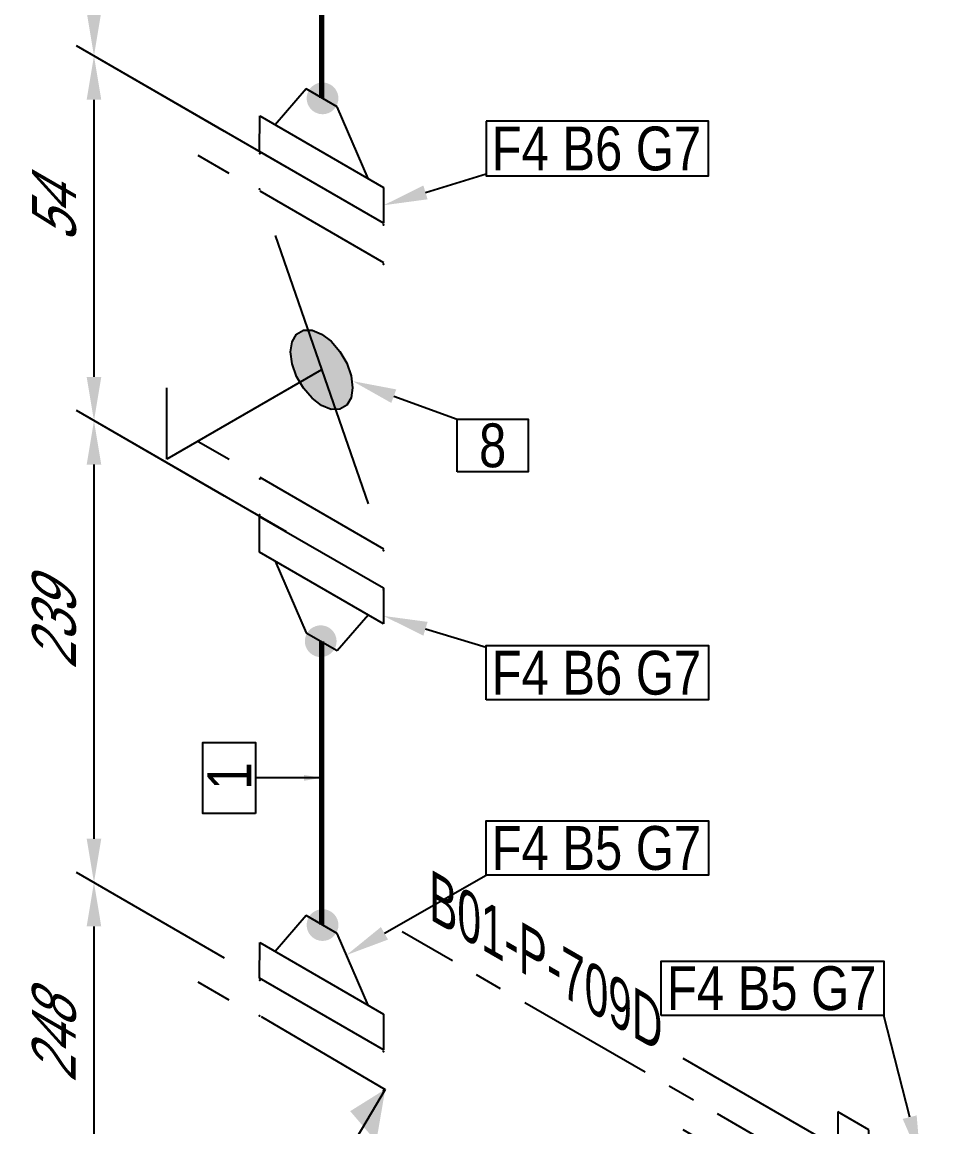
# Model space of a CAD drawing. Header units: millimetres. Extents: x 0 to 594, y 0 to 420.
# Drawn here: x 174.2 to 226, y 157.1 to 220.1 of the extents above; entities that cross this region are included whole.
import ezdxf
from ezdxf import colors
from ezdxf.entities.mleader import LeaderData, LeaderLine
from ezdxf.enums import TextEntityAlignment as Align
from ezdxf.math import Vec2, Vec3

# ---------------------------------------------------------------- set-up
doc = ezdxf.new("R2010")
doc.units = ezdxf.units.MM
doc.header["$LTSCALE"] = 0.25
doc.linetypes.add('CENTER', pattern=[50.8, 31.75, -6.35, 6.35, -6.35])
doc.linetypes.add('DASHED2', pattern=[9.525, 6.35, -3.175])
for name, color, linetype in [('기기', 6, 'Continuous'), ('밸브', 4, 'Continuous'), ('연속', 7, 'DASHED2'), ('열 추적 선', 7, 'CENTER'), ('용접', 1, 'Continuous'), ('주석', 7, 'Continuous'), ('치수', 1, 'Continuous')]:
    doc.layers.add(name, color=color, linetype=linetype)
doc.layers.add('파이프', color=3, linetype='Continuous', lineweight=70)
doc.styles.add('AdskIsoAnnotation', font='arial.ttf', dxfattribs={"width": 0.8, "height": 1})
doc.styles.add('AdskIsoMetric', font='arial.ttf', dxfattribs={"width": 0.8, "height": 2.5})
doc.styles.add('AdskIsoMetric-30', font='arial.ttf', dxfattribs={"width": 0.8, "height": 2.5})
doc.styles.add('AdskIsoMetric30', font='arial.ttf', dxfattribs={"width": 0.8, "oblique": 30, "height": 2.5})
doc.styles.get("Standard").update_dxf_attribs({"font": 'arial.ttf'})
doc.dimstyles.new('AdskIsoMetric', dxfattribs={"dimtxt": 2.5, "dimasz": 2.5, "dimexe": 1, "dimexo": 2, "dimgap": 0.8, "dimtad": 1, "dimdec": 0, "dimrnd": 1, "dimzin": 0, "dimdsep": 46, "dimtxsty": 'AdskIsoMetric', "dimcen": 0, "dimclrt": 7, "dimadec": 0, "dimazin": 0, "dimtfac": 1, "dimtdec": 0, "dimtmove": 1, "dimatfit": 3, "dimfxl": 0, "dimfrac": 2, "dimtolj": 1, "dimtzin": 0, "dimarcsym": 0})

# ---------------------------------------------------------------- blocks, each defined once
blk = doc.blocks.new('플랜지WN-2-IsoLeft')
at = {"color": 0, "linetype": 'ByBlock', "lineweight": -2, "extrusion": (0, -0.816497, -0.57735)}
for p, q in [((-0.1547, -0.1148), (0.1989, 0.0893)), ((-0.0663, 0.0893), (-0.1547, 0.0383)), ((0.1547, 0.0638), (-0.0663, 0.0893)), ((0.1989, 0.0893), (0.2873, 0.0383)), ((-0.1547, 0.0383), (-0.1105, -0.0893)), ((0.2873, 0.0383), (-0.0663, -0.1659)), ((-0.0663, -0.1659), (-0.1547, -0.1148))]:
    blk.add_line(p, q, dxfattribs=at)
blk = doc.blocks.new('화살표된 체크 밸브-2-Iso2DSkew180')
h = blk.add_hatch(color=256)
h.paths.add_polyline_path([(2.374, 4), (3.117, 3.133), (3.632, 6.12)], flags=0)
h.paths.add_polyline_path([(1.631, 4.867), (2.374, 4), (3.632, 6.12)], flags=0)
at = {"color": 0, "extrusion": (0.707107, 0.408248, -0.57735)}
for p, q in [((-3.444, 10.262), (3.627, 6.112)), ((3.627, 6.112), (-3.561, -6)), ((-3.561, -6), (3.51, -10.15))]:
    blk.add_line(p, q, dxfattribs=at)
blk = doc.blocks.new('개스킷-2-IsoLeft')
at = {"color": 0, "linetype": 'ByBlock', "lineweight": -2, "extrusion": (0, 0, -1)}
for p in [(0.1326, 0.1276), (0.221, 0.0765), (-0.2297, -0.0715), (-0.1326, -0.1276)]:
    blk.add_point(p, dxfattribs=at)
blk = doc.blocks.new('버터플라이 밸브-2-IsoLeft')
blk.add_hatch(color=256).paths.add_polyline_path([(-0.0884, 0.051), (-0.0877, 0.0513), (-0.0871, 0.0516), (-0.0865, 0.0518), (-0.0858, 0.0521), (-0.0852, 0.0524), (-0.0845, 0.0527), (-0.0839, 0.0529), (-0.0832, 0.0532), (-0.0826, 0.0535), (-0.0819, 0.0537), (-0.0813, 0.054), (-0.0806, 0.0543), (-0.08, 0.0546), (-0.0793, 0.0548), (-0.0787, 0.0551), (-0.0781, 0.0554), (-0.0774, 0.0556), (-0.0768, 0.0559), (-0.0761, 0.0562), (-0.0755, 0.0564), (-0.0748, 0.0567), (-0.0742, 0.057), (-0.0735, 0.0573), (-0.0729, 0.0575), (-0.0722, 0.0578), (-0.0716, 0.0581), (-0.071, 0.0583), (-0.0703, 0.0586), (-0.0697, 0.0589), (-0.069, 0.0592), (-0.0684, 0.0594), (-0.0677, 0.0597), (-0.0671, 0.06), (-0.0664, 0.0602), (-0.0658, 0.0605), (-0.0651, 0.0608), (-0.0645, 0.0611), (-0.0639, 0.0613), (-0.0632, 0.0616), (-0.0626, 0.0619), (-0.0619, 0.0621), (-0.0613, 0.0624), (-0.0606, 0.0627), (-0.06, 0.0629), (-0.0593, 0.0632), (-0.0587, 0.0635), (-0.058, 0.0638), (-0.0574, 0.064), (-0.0567, 0.0643), (-0.0567, 0.0643), (-0.056, 0.0644), (-0.0552, 0.0646), (-0.0545, 0.0647), (-0.0537, 0.0649), (-0.053, 0.065), (-0.0522, 0.0652), (-0.0514, 0.0653), (-0.0507, 0.0654), (-0.0499, 0.0656), (-0.0492, 0.0657), (-0.0484, 0.0659), (-0.0476, 0.066), (-0.0469, 0.0662), (-0.0461, 0.0663), (-0.0454, 0.0664), (-0.0446, 0.0666), (-0.0438, 0.0667), (-0.0431, 0.0669), (-0.0423, 0.067), (-0.0416, 0.0672), (-0.0408, 0.0673), (-0.04, 0.0674), (-0.0393, 0.0676), (-0.0385, 0.0677), (-0.0378, 0.0679), (-0.037, 0.068), (-0.0363, 0.0681), (-0.0355, 0.0683), (-0.0347, 0.0684), (-0.034, 0.0686), (-0.0332, 0.0687), (-0.0325, 0.0689), (-0.0317, 0.069), (-0.0309, 0.0691), (-0.0302, 0.0693), (-0.0294, 0.0694), (-0.0287, 0.0696), (-0.0279, 0.0697), (-0.0271, 0.0699), (-0.0264, 0.07), (-0.0256, 0.0701), (-0.0249, 0.0703), (-0.0241, 0.0704), (-0.0233, 0.0706), (-0.0226, 0.0707), (-0.0218, 0.0709), (-0.0211, 0.071), (-0.0203, 0.0711), (-0.0196, 0.0713), (-0.0196, 0.0713), (-0.0188, 0.0713), (-0.018, 0.0713), (-0.0172, 0.0713), (-0.0164, 0.0713), (-0.0156, 0.0713), (-0.0148, 0.0713), (-0.014, 0.0713), (-0.0132, 0.0713), (-0.0124, 0.0713), (-0.0116, 0.0713), (-0.0108, 0.0713), (-0.01, 0.0713), (-0.0092, 0.0713), (-0.0084, 0.0713), (-0.0076, 0.0713), (-0.0068, 0.0713), (-0.006, 0.0713), (-0.0052, 0.0713), (-0.0044, 0.0713), (-0.0036, 0.0713), (-0.0028, 0.0713), (-0.002, 0.0713), (-0.0012, 0.0713), (-0.0004, 0.0713), (0.0004, 0.0713), (0.0012, 0.0713), (0.002, 0.0713), (0.0028, 0.0713), (0.0036, 0.0713), (0.0044, 0.0713), (0.0052, 0.0713), (0.006, 0.0713), (0.0068, 0.0713), (0.0076, 0.0713), (0.0084, 0.0713), (0.0092, 0.0713), (0.01, 0.0713), (0.0108, 0.0713), (0.0116, 0.0713), (0.0124, 0.0713), (0.0132, 0.0713), (0.014, 0.0713), (0.0148, 0.0713), (0.0156, 0.0713), (0.0164, 0.0713), (0.0172, 0.0713), (0.018, 0.0713), (0.0188, 0.0713), (0.0196, 0.0713), (0.0196, 0.0713), (0.0203, 0.0711), (0.0211, 0.071), (0.0218, 0.0709), (0.0226, 0.0707), (0.0233, 0.0706), (0.0241, 0.0704), (0.0249, 0.0703), (0.0256, 0.0701), (0.0264, 0.07), (0.0271, 0.0699), (0.0279, 0.0697), (0.0287, 0.0696), (0.0294, 0.0694), (0.0302, 0.0693), (0.0309, 0.0691), (0.0317, 0.069), (0.0325, 0.0689), (0.0332, 0.0687), (0.034, 0.0686), (0.0347, 0.0684), (0.0355, 0.0683), (0.0363, 0.0681), (0.037, 0.068), (0.0378, 0.0679), (0.0385, 0.0677), (0.0393, 0.0676), (0.04, 0.0674), (0.0408, 0.0673), (0.0416, 0.0672), (0.0423, 0.067), (0.0431, 0.0669), (0.0438, 0.0667), (0.0446, 0.0666), (0.0454, 0.0664), (0.0461, 0.0663), (0.0469, 0.0662), (0.0476, 0.066), (0.0484, 0.0659), (0.0492, 0.0657), (0.0499, 0.0656), (0.0507, 0.0654), (0.0514, 0.0653), (0.0522, 0.0652), (0.053, 0.065), (0.0537, 0.0649), (0.0545, 0.0647), (0.0552, 0.0646), (0.056, 0.0644), (0.0567, 0.0643), (0.0567, 0.0643), (0.0574, 0.064), (0.058, 0.0638), (0.0587, 0.0635), (0.0593, 0.0632), (0.06, 0.0629), (0.0606, 0.0627), (0.0613, 0.0624), (0.0619, 0.0621), (0.0626, 0.0619), (0.0632, 0.0616), (0.0639, 0.0613), (0.0645, 0.0611), (0.0651, 0.0608), (0.0658, 0.0605), (0.0664, 0.0602), (0.0671, 0.06), (0.0677, 0.0597), (0.0684, 0.0594), (0.069, 0.0592), (0.0697, 0.0589), (0.0703, 0.0586), (0.071, 0.0583), (0.0716, 0.0581), (0.0722, 0.0578), (0.0729, 0.0575), (0.0735, 0.0573), (0.0742, 0.057), (0.0748, 0.0567), (0.0755, 0.0564), (0.0761, 0.0562), (0.0768, 0.0559), (0.0774, 0.0556), (0.0781, 0.0554), (0.0787, 0.0551), (0.0793, 0.0548), (0.08, 0.0546), (0.0806, 0.0543), (0.0813, 0.054), (0.0819, 0.0537), (0.0826, 0.0535), (0.0832, 0.0532), (0.0839, 0.0529), (0.0845, 0.0527), (0.0852, 0.0524), (0.0858, 0.0521), (0.0865, 0.0518), (0.0871, 0.0516), (0.0877, 0.0513), (0.0884, 0.051), (0.0884, 0.051), (0.0889, 0.0507), (0.0893, 0.0503), (0.0898, 0.0499), (0.0903, 0.0495), (0.0907, 0.0492), (0.0912, 0.0488), (0.0917, 0.0484), (0.0921, 0.048), (0.0926, 0.0477), (0.0931, 0.0473), (0.0935, 0.0469), (0.094, 0.0466), (0.0945, 0.0462), (0.095, 0.0458), (0.0954, 0.0454), (0.0959, 0.0451), (0.0964, 0.0447), (0.0968, 0.0443), (0.0973, 0.0439), (0.0978, 0.0436), (0.0982, 0.0432), (0.0987, 0.0428), (0.0992, 0.0425), (0.0996, 0.0421), (0.1001, 0.0417), (0.1006, 0.0413), (0.1011, 0.041), (0.1015, 0.0406), (0.102, 0.0402), (0.1025, 0.0398), (0.1029, 0.0395), (0.1034, 0.0391), (0.1039, 0.0387), (0.1043, 0.0384), (0.1048, 0.038), (0.1053, 0.0376), (0.1057, 0.0372), (0.1062, 0.0369), (0.1067, 0.0365), (0.1072, 0.0361), (0.1076, 0.0357), (0.1081, 0.0354), (0.1086, 0.035), (0.109, 0.0346), (0.1095, 0.0343), (0.11, 0.0339), (0.1104, 0.0335), (0.1109, 0.0331), (0.1114, 0.0328), (0.1114, 0.0328), (0.1116, 0.0323), (0.1119, 0.0319), (0.1121, 0.0314), (0.1124, 0.031), (0.1126, 0.0306), (0.1129, 0.0301), (0.1131, 0.0297), (0.1133, 0.0293), (0.1136, 0.0288), (0.1138, 0.0284), (0.1141, 0.0279), (0.1143, 0.0275), (0.1146, 0.0271), (0.1148, 0.0266), (0.1151, 0.0262), (0.1153, 0.0258), (0.1156, 0.0253), (0.1158, 0.0249), (0.1161, 0.0244), (0.1163, 0.024), (0.1166, 0.0236), (0.1168, 0.0231), (0.117, 0.0227), (0.1173, 0.0222), (0.1175, 0.0218), (0.1178, 0.0214), (0.118, 0.0209), (0.1183, 0.0205), (0.1185, 0.0201), (0.1188, 0.0196), (0.119, 0.0192), (0.1193, 0.0187), (0.1195, 0.0183), (0.1198, 0.0179), (0.12, 0.0174), (0.1203, 0.017), (0.1205, 0.0165), (0.1207, 0.0161), (0.121, 0.0157), (0.1212, 0.0152), (0.1215, 0.0148), (0.1217, 0.0144), (0.122, 0.0139), (0.1222, 0.0135), (0.1225, 0.013), (0.1227, 0.0126), (0.123, 0.0122), (0.1232, 0.0117), (0.1235, 0.0113), (0.1235, 0.0113), (0.1235, 0.0108), (0.1235, 0.0104), (0.1235, 0.0099), (0.1235, 0.0094), (0.1235, 0.009), (0.1235, 0.0085), (0.1235, 0.0081), (0.1235, 0.0076), (0.1235, 0.0071), (0.1235, 0.0067), (0.1235, 0.0062), (0.1235, 0.0058), (0.1235, 0.0053), (0.1235, 0.0048), (0.1235, 0.0044), (0.1235, 0.0039), (0.1235, 0.0035), (0.1235, 0.003), (0.1235, 0.0025), (0.1235, 0.0021), (0.1235, 0.0016), (0.1235, 0.0012), (0.1235, 0.0007), (0.1235, 0.0002), (0.1235, -0.0002), (0.1235, -0.0007), (0.1235, -0.0012), (0.1235, -0.0016), (0.1235, -0.0021), (0.1235, -0.0025), (0.1235, -0.003), (0.1235, -0.0035), (0.1235, -0.0039), (0.1235, -0.0044), (0.1235, -0.0048), (0.1235, -0.0053), (0.1235, -0.0058), (0.1235, -0.0062), (0.1235, -0.0067), (0.1235, -0.0071), (0.1235, -0.0076), (0.1235, -0.0081), (0.1235, -0.0085), (0.1235, -0.009), (0.1235, -0.0094), (0.1235, -0.0099), (0.1235, -0.0104), (0.1235, -0.0108), (0.1235, -0.0113), (0.1235, -0.0113), (0.1232, -0.0117), (0.123, -0.0122), (0.1227, -0.0126), (0.1225, -0.013), (0.1222, -0.0135), (0.122, -0.0139), (0.1217, -0.0144), (0.1215, -0.0148), (0.1212, -0.0152), (0.121, -0.0157), (0.1207, -0.0161), (0.1205, -0.0165), (0.1203, -0.017), (0.12, -0.0174), (0.1198, -0.0179), (0.1195, -0.0183), (0.1193, -0.0187), (0.119, -0.0192), (0.1188, -0.0196), (0.1185, -0.0201), (0.1183, -0.0205), (0.118, -0.0209), (0.1178, -0.0214), (0.1175, -0.0218), (0.1173, -0.0222), (0.117, -0.0227), (0.1168, -0.0231), (0.1166, -0.0236), (0.1163, -0.024), (0.1161, -0.0244), (0.1158, -0.0249), (0.1156, -0.0253), (0.1153, -0.0258), (0.1151, -0.0262), (0.1148, -0.0266), (0.1146, -0.0271), (0.1143, -0.0275), (0.1141, -0.0279), (0.1138, -0.0284), (0.1136, -0.0288), (0.1133, -0.0293), (0.1131, -0.0297), (0.1129, -0.0301), (0.1126, -0.0306), (0.1124, -0.031), (0.1121, -0.0314), (0.1119, -0.0319), (0.1116, -0.0323), (0.1114, -0.0328), (0.1114, -0.0328), (0.1109, -0.0331), (0.1104, -0.0335), (0.11, -0.0339), (0.1095, -0.0343), (0.109, -0.0346), (0.1086, -0.035), (0.1081, -0.0354), (0.1076, -0.0357), (0.1072, -0.0361), (0.1067, -0.0365), (0.1062, -0.0369), (0.1057, -0.0372), (0.1053, -0.0376), (0.1048, -0.038), (0.1043, -0.0384), (0.1039, -0.0387), (0.1034, -0.0391), (0.1029, -0.0395), (0.1025, -0.0398), (0.102, -0.0402), (0.1015, -0.0406), (0.1011, -0.041), (0.1006, -0.0413), (0.1001, -0.0417), (0.0996, -0.0421), (0.0992, -0.0425), (0.0987, -0.0428), (0.0982, -0.0432), (0.0978, -0.0436), (0.0973, -0.0439), (0.0968, -0.0443), (0.0964, -0.0447), (0.0959, -0.0451), (0.0954, -0.0454), (0.095, -0.0458), (0.0945, -0.0462), (0.094, -0.0466), (0.0935, -0.0469), (0.0931, -0.0473), (0.0926, -0.0477), (0.0921, -0.048), (0.0917, -0.0484), (0.0912, -0.0488), (0.0907, -0.0492), (0.0903, -0.0495), (0.0898, -0.0499), (0.0893, -0.0503), (0.0889, -0.0507), (0.0884, -0.051), (0.0884, -0.051), (0.0877, -0.0513), (0.0871, -0.0516), (0.0865, -0.0518), (0.0858, -0.0521), (0.0852, -0.0524), (0.0845, -0.0527), (0.0839, -0.0529), (0.0832, -0.0532), (0.0826, -0.0535), (0.0819, -0.0537), (0.0813, -0.054), (0.0806, -0.0543), (0.08, -0.0546), (0.0793, -0.0548), (0.0787, -0.0551), (0.0781, -0.0554), (0.0774, -0.0556), (0.0768, -0.0559), (0.0761, -0.0562), (0.0755, -0.0564), (0.0748, -0.0567), (0.0742, -0.057), (0.0735, -0.0573), (0.0729, -0.0575), (0.0722, -0.0578), (0.0716, -0.0581), (0.071, -0.0583), (0.0703, -0.0586), (0.0697, -0.0589), (0.069, -0.0592), (0.0684, -0.0594), (0.0677, -0.0597), (0.0671, -0.06), (0.0664, -0.0602), (0.0658, -0.0605), (0.0651, -0.0608), (0.0645, -0.0611), (0.0639, -0.0613), (0.0632, -0.0616), (0.0626, -0.0619), (0.0619, -0.0621), (0.0613, -0.0624), (0.0606, -0.0627), (0.06, -0.0629), (0.0593, -0.0632), (0.0587, -0.0635), (0.058, -0.0638), (0.0574, -0.064), (0.0567, -0.0643), (0.0567, -0.0643), (0.056, -0.0644), (0.0552, -0.0646), (0.0545, -0.0647), (0.0537, -0.0649), (0.053, -0.065), (0.0522, -0.0652), (0.0514, -0.0653), (0.0507, -0.0654), (0.0499, -0.0656), (0.0492, -0.0657), (0.0484, -0.0659), (0.0476, -0.066), (0.0469, -0.0662), (0.0461, -0.0663), (0.0454, -0.0664), (0.0446, -0.0666), (0.0438, -0.0667), (0.0431, -0.0669), (0.0423, -0.067), (0.0416, -0.0672), (0.0408, -0.0673), (0.04, -0.0674), (0.0393, -0.0676), (0.0385, -0.0677), (0.0378, -0.0679), (0.037, -0.068), (0.0363, -0.0681), (0.0355, -0.0683), (0.0347, -0.0684), (0.034, -0.0686), (0.0332, -0.0687), (0.0325, -0.0689), (0.0317, -0.069), (0.0309, -0.0691), (0.0302, -0.0693), (0.0294, -0.0694), (0.0287, -0.0696), (0.0279, -0.0697), (0.0271, -0.0699), (0.0264, -0.07), (0.0256, -0.0701), (0.0249, -0.0703), (0.0241, -0.0704), (0.0233, -0.0706), (0.0226, -0.0707), (0.0218, -0.0709), (0.0211, -0.071), (0.0203, -0.0711), (0.0196, -0.0713), (0.0196, -0.0713), (0.0188, -0.0713), (0.018, -0.0713), (0.0172, -0.0713), (0.0164, -0.0713), (0.0156, -0.0713), (0.0148, -0.0713), (0.014, -0.0713), (0.0132, -0.0713), (0.0124, -0.0713), (0.0116, -0.0713), (0.0108, -0.0713), (0.01, -0.0713), (0.0092, -0.0713), (0.0084, -0.0713), (0.0076, -0.0713), (0.0068, -0.0713), (0.006, -0.0713), (0.0052, -0.0713), (0.0044, -0.0713), (0.0036, -0.0713), (0.0028, -0.0713), (0.002, -0.0713), (0.0012, -0.0713), (0.0004, -0.0713), (-0.0004, -0.0713), (-0.0012, -0.0713), (-0.002, -0.0713), (-0.0028, -0.0713), (-0.0036, -0.0713), (-0.0044, -0.0713), (-0.0052, -0.0713), (-0.006, -0.0713), (-0.0068, -0.0713), (-0.0076, -0.0713), (-0.0084, -0.0713), (-0.0092, -0.0713), (-0.01, -0.0713), (-0.0108, -0.0713), (-0.0116, -0.0713), (-0.0124, -0.0713), (-0.0132, -0.0713), (-0.014, -0.0713), (-0.0148, -0.0713), (-0.0156, -0.0713), (-0.0164, -0.0713), (-0.0172, -0.0713), (-0.018, -0.0713), (-0.0188, -0.0713), (-0.0196, -0.0713), (-0.0196, -0.0713), (-0.0203, -0.0711), (-0.0211, -0.071), (-0.0218, -0.0709), (-0.0226, -0.0707), (-0.0233, -0.0706), (-0.0241, -0.0704), (-0.0249, -0.0703), (-0.0256, -0.0701), (-0.0264, -0.07), (-0.0271, -0.0699), (-0.0279, -0.0697), (-0.0287, -0.0696), (-0.0294, -0.0694), (-0.0302, -0.0693), (-0.0309, -0.0691), (-0.0317, -0.069), (-0.0325, -0.0689), (-0.0332, -0.0687), (-0.034, -0.0686), (-0.0347, -0.0684), (-0.0355, -0.0683), (-0.0363, -0.0681), (-0.037, -0.068), (-0.0378, -0.0679), (-0.0385, -0.0677), (-0.0393, -0.0676), (-0.04, -0.0674), (-0.0408, -0.0673), (-0.0416, -0.0672), (-0.0423, -0.067), (-0.0431, -0.0669), (-0.0438, -0.0667), (-0.0446, -0.0666), (-0.0454, -0.0664), (-0.0461, -0.0663), (-0.0469, -0.0662), (-0.0476, -0.066), (-0.0484, -0.0659), (-0.0492, -0.0657), (-0.0499, -0.0656), (-0.0507, -0.0654), (-0.0514, -0.0653), (-0.0522, -0.0652), (-0.053, -0.065), (-0.0537, -0.0649), (-0.0545, -0.0647), (-0.0552, -0.0646), (-0.056, -0.0644), (-0.0567, -0.0643), (-0.0567, -0.0643), (-0.0574, -0.064), (-0.058, -0.0638), (-0.0587, -0.0635), (-0.0593, -0.0632), (-0.06, -0.0629), (-0.0606, -0.0627), (-0.0613, -0.0624), (-0.0619, -0.0621), (-0.0626, -0.0619), (-0.0632, -0.0616), (-0.0639, -0.0613), (-0.0645, -0.0611), (-0.0651, -0.0608), (-0.0658, -0.0605), (-0.0664, -0.0602), (-0.0671, -0.06), (-0.0677, -0.0597), (-0.0684, -0.0594), (-0.069, -0.0592), (-0.0697, -0.0589), (-0.0703, -0.0586), (-0.071, -0.0583), (-0.0716, -0.0581), (-0.0722, -0.0578), (-0.0729, -0.0575), (-0.0735, -0.0573), (-0.0742, -0.057), (-0.0748, -0.0567), (-0.0755, -0.0564), (-0.0761, -0.0562), (-0.0768, -0.0559), (-0.0774, -0.0556), (-0.0781, -0.0554), (-0.0787, -0.0551), (-0.0793, -0.0548), (-0.08, -0.0546), (-0.0806, -0.0543), (-0.0813, -0.054), (-0.0819, -0.0537), (-0.0826, -0.0535), (-0.0832, -0.0532), (-0.0839, -0.0529), (-0.0845, -0.0527), (-0.0852, -0.0524), (-0.0858, -0.0521), (-0.0865, -0.0518), (-0.0871, -0.0516), (-0.0877, -0.0513), (-0.0884, -0.051), (-0.0884, -0.051), (-0.0889, -0.0507), (-0.0893, -0.0503), (-0.0898, -0.0499), (-0.0903, -0.0495), (-0.0907, -0.0492), (-0.0912, -0.0488), (-0.0917, -0.0484), (-0.0921, -0.048), (-0.0926, -0.0477), (-0.0931, -0.0473), (-0.0935, -0.0469), (-0.094, -0.0466), (-0.0945, -0.0462), (-0.095, -0.0458), (-0.0954, -0.0454), (-0.0959, -0.0451), (-0.0964, -0.0447), (-0.0968, -0.0443), (-0.0973, -0.0439), (-0.0978, -0.0436), (-0.0982, -0.0432), (-0.0987, -0.0428), (-0.0992, -0.0425), (-0.0996, -0.0421), (-0.1001, -0.0417), (-0.1006, -0.0413), (-0.1011, -0.041), (-0.1015, -0.0406), (-0.102, -0.0402), (-0.1025, -0.0398), (-0.1029, -0.0395), (-0.1034, -0.0391), (-0.1039, -0.0387), (-0.1043, -0.0384), (-0.1048, -0.038), (-0.1053, -0.0376), (-0.1057, -0.0372), (-0.1062, -0.0369), (-0.1067, -0.0365), (-0.1072, -0.0361), (-0.1076, -0.0357), (-0.1081, -0.0354), (-0.1086, -0.035), (-0.109, -0.0346), (-0.1095, -0.0343), (-0.11, -0.0339), (-0.1104, -0.0335), (-0.1109, -0.0331), (-0.1114, -0.0328), (-0.1114, -0.0328), (-0.1116, -0.0323), (-0.1119, -0.0319), (-0.1121, -0.0314), (-0.1124, -0.031), (-0.1126, -0.0306), (-0.1129, -0.0301), (-0.1131, -0.0297), (-0.1133, -0.0293), (-0.1136, -0.0288), (-0.1138, -0.0284), (-0.1141, -0.0279), (-0.1143, -0.0275), (-0.1146, -0.0271), (-0.1148, -0.0266), (-0.1151, -0.0262), (-0.1153, -0.0258), (-0.1156, -0.0253), (-0.1158, -0.0249), (-0.1161, -0.0244), (-0.1163, -0.024), (-0.1166, -0.0236), (-0.1168, -0.0231), (-0.117, -0.0227), (-0.1173, -0.0222), (-0.1175, -0.0218), (-0.1178, -0.0214), (-0.118, -0.0209), (-0.1183, -0.0205), (-0.1185, -0.0201), (-0.1188, -0.0196), (-0.119, -0.0192), (-0.1193, -0.0187), (-0.1195, -0.0183), (-0.1198, -0.0179), (-0.12, -0.0174), (-0.1203, -0.017), (-0.1205, -0.0165), (-0.1207, -0.0161), (-0.121, -0.0157), (-0.1212, -0.0152), (-0.1215, -0.0148), (-0.1217, -0.0144), (-0.122, -0.0139), (-0.1222, -0.0135), (-0.1225, -0.013), (-0.1227, -0.0126), (-0.123, -0.0122), (-0.1232, -0.0117), (-0.1235, -0.0113), (-0.1235, -0.0113), (-0.1235, -0.0108), (-0.1235, -0.0104), (-0.1235, -0.0099), (-0.1235, -0.0094), (-0.1235, -0.009), (-0.1235, -0.0085), (-0.1235, -0.0081), (-0.1235, -0.0076), (-0.1235, -0.0071), (-0.1235, -0.0067), (-0.1235, -0.0062), (-0.1235, -0.0058), (-0.1235, -0.0053), (-0.1235, -0.0048), (-0.1235, -0.0044), (-0.1235, -0.0039), (-0.1235, -0.0035), (-0.1235, -0.003), (-0.1235, -0.0025), (-0.1235, -0.0021), (-0.1235, -0.0016), (-0.1235, -0.0012), (-0.1235, -0.0007), (-0.1235, -0.0002), (-0.1235, 0.0002), (-0.1235, 0.0007), (-0.1235, 0.0012), (-0.1235, 0.0016), (-0.1235, 0.0021), (-0.1235, 0.0025), (-0.1235, 0.003), (-0.1235, 0.0035), (-0.1235, 0.0039), (-0.1235, 0.0044), (-0.1235, 0.0048), (-0.1235, 0.0053), (-0.1235, 0.0058), (-0.1235, 0.0062), (-0.1235, 0.0067), (-0.1235, 0.0071), (-0.1235, 0.0076), (-0.1235, 0.0081), (-0.1235, 0.0085), (-0.1235, 0.009), (-0.1235, 0.0094), (-0.1235, 0.0099), (-0.1235, 0.0104), (-0.1235, 0.0108), (-0.1235, 0.0113), (-0.1235, 0.0113), (-0.1232, 0.0117), (-0.123, 0.0122), (-0.1227, 0.0126), (-0.1225, 0.013), (-0.1222, 0.0135), (-0.122, 0.0139), (-0.1217, 0.0144), (-0.1215, 0.0148), (-0.1212, 0.0152), (-0.121, 0.0157), (-0.1207, 0.0161), (-0.1205, 0.0165), (-0.1203, 0.017), (-0.12, 0.0174), (-0.1198, 0.0179), (-0.1195, 0.0183), (-0.1193, 0.0187), (-0.119, 0.0192), (-0.1188, 0.0196), (-0.1185, 0.0201), (-0.1183, 0.0205), (-0.118, 0.0209), (-0.1178, 0.0214), (-0.1175, 0.0218), (-0.1173, 0.0222), (-0.117, 0.0227), (-0.1168, 0.0231), (-0.1166, 0.0236), (-0.1163, 0.024), (-0.1161, 0.0244), (-0.1158, 0.0249), (-0.1156, 0.0253), (-0.1153, 0.0258), (-0.1151, 0.0262), (-0.1148, 0.0266), (-0.1146, 0.0271), (-0.1143, 0.0275), (-0.1141, 0.0279), (-0.1138, 0.0284), (-0.1136, 0.0288), (-0.1133, 0.0293), (-0.1131, 0.0297), (-0.1129, 0.0301), (-0.1126, 0.0306), (-0.1124, 0.031), (-0.1121, 0.0314), (-0.1119, 0.0319), (-0.1116, 0.0323), (-0.1114, 0.0328), (-0.1114, 0.0328), (-0.1109, 0.0331), (-0.1104, 0.0335), (-0.11, 0.0339), (-0.1095, 0.0343), (-0.109, 0.0346), (-0.1086, 0.035), (-0.1081, 0.0354), (-0.1076, 0.0357), (-0.1072, 0.0361), (-0.1067, 0.0365), (-0.1062, 0.0369), (-0.1057, 0.0372), (-0.1053, 0.0376), (-0.1048, 0.038), (-0.1043, 0.0384), (-0.1039, 0.0387), (-0.1034, 0.0391), (-0.1029, 0.0395), (-0.1025, 0.0398), (-0.102, 0.0402), (-0.1015, 0.0406), (-0.1011, 0.041), (-0.1006, 0.0413), (-0.1001, 0.0417), (-0.0996, 0.0421), (-0.0992, 0.0425), (-0.0987, 0.0428), (-0.0982, 0.0432), (-0.0978, 0.0436), (-0.0973, 0.0439), (-0.0968, 0.0443), (-0.0964, 0.0447), (-0.0959, 0.0451), (-0.0954, 0.0454), (-0.095, 0.0458), (-0.0945, 0.0462), (-0.094, 0.0466), (-0.0935, 0.0469), (-0.0931, 0.0473), (-0.0926, 0.0477), (-0.0921, 0.048), (-0.0917, 0.0484), (-0.0912, 0.0488), (-0.0907, 0.0492), (-0.0903, 0.0495), (-0.0898, 0.0499), (-0.0893, 0.0503), (-0.0889, 0.0507)], flags=0)
at = {"color": 0, "linetype": 'ByBlock', "lineweight": -2, "extrusion": (0, -0.816497, -0.57735)}
for p, q in [((-0.1768, 0.3062), (-0.5303, 0.1021)), ((0.3977, -0.0765), (-0.3977, 0.0765)), ((-0.0884, 0.051), (-0.0567, 0.0643)), ((-0.0567, 0.0643), (-0.0196, 0.0713)), ((-0.0196, 0.0713), (0.0196, 0.0713)), ((0.0196, 0.0713), (0.0567, 0.0643)), ((0.0567, 0.0643), (0.0884, 0.051)), ((-0.1235, 0.0113), (-0.1114, 0.0328)), ((-0.1114, 0.0328), (-0.0884, 0.051)), ((0.0884, 0.051), (0.1114, 0.0328)), ((0.1114, 0.0328), (0.1235, 0.0113)), ((-0.1235, -0.0113), (-0.1235, 0.0113)), ((0.1235, 0.0113), (0.1235, -0.0113)), ((-0.1114, -0.0328), (-0.1235, -0.0113)), ((0.1235, -0.0113), (0.1114, -0.0328)), ((-0.0884, -0.051), (-0.1114, -0.0328)), ((-0.0567, -0.0643), (-0.0884, -0.051)), ((0.0884, -0.051), (0.0567, -0.0643)), ((0.1114, -0.0328), (0.0884, -0.051)), ((-0.0196, -0.0713), (-0.0567, -0.0643)), ((0.0196, -0.0713), (-0.0196, -0.0713)), ((0.0567, -0.0643), (0.0196, -0.0713)), ((0.5303, -0.1021), (0.1768, -0.3062))]:
    blk.add_line(p, q, dxfattribs=at)
blk = doc.blocks.new('Operator_Lever-1-IsoRight')
at = {"color": 0, "linetype": 'ByBlock', "lineweight": -2, "extrusion": (0.707107, 0.408248, -0.57735)}
for p, q in [((0, 0), (0, 0.5103)), ((0, 0.5103), (0.1768, 0.4082))]:
    blk.add_line(p, q, dxfattribs=at)
blk = doc.blocks.new('*D53')
at = {"layer": 'Defpoints', "color": 0}
for p in [(191.27, 244.403), (178.28, 218.19), (187.734, 212.732)]:
    blk.add_point(p, dxfattribs=at)
at = {"layer": '치수', "color": 0, "lineweight": -2}
for p, q in [((189.27, 245.558), (177.28, 252.481)), ((178.28, 249.403), (178.28, 220.69)), ((185.734, 213.886), (177.28, 218.768))]:
    blk.add_line(p, q, dxfattribs=at)
at = {"layer": '치수', "color": 0}
for points in [[(177.863, 249.403), (178.696, 249.403), (178.28, 251.903)], [(177.863, 220.69), (178.696, 220.69), (178.28, 218.19)]]:
    blk.add_solid(points, dxfattribs=at)
at = {"layer": '치수', "color": 7, "insert": (176.013, 236.355), "char_height": 2.5, "attachment_point": 5, "rotation": 90, "style": 'AdskIsoMetric30'}
blk.add_mtext('\\A1;314', dxfattribs=at)
blk = doc.blocks.new('*D54')
at = {"layer": 'Defpoints', "color": 0}
for p in [(191.27, 210.69), (178.28, 197.374), (191.27, 189.874)]:
    blk.add_point(p, dxfattribs=at)
at = {"layer": '치수', "color": 0, "lineweight": -2}
for p, q in [((189.27, 211.845), (177.28, 218.768)), ((178.28, 215.69), (178.28, 199.874)), ((189.27, 191.029), (177.28, 197.952))]:
    blk.add_line(p, q, dxfattribs=at)
at = {"layer": '치수', "color": 0}
for points in [[(177.863, 215.69), (178.696, 215.69), (178.28, 218.19)], [(177.863, 199.874), (178.696, 199.874), (178.28, 197.374)]]:
    blk.add_solid(points, dxfattribs=at)
at = {"layer": '치수', "color": 7, "insert": (176.018, 209.088), "char_height": 2.5, "attachment_point": 5, "rotation": 90, "style": 'AdskIsoMetric30'}
blk.add_mtext('\\A1;54', dxfattribs=at)
blk = doc.blocks.new('개스킷 해치 표식-2-IsoLeft')
at = {"linetype": 'ByBlock', "lineweight": -2, "extrusion": (0, -0.816497, -0.57735)}
blk.add_line((0, 0), (0.0884, 0.051), dxfattribs=at)
blk = doc.blocks.new('*D61')
at = {"layer": 'Defpoints', "color": 0}
for p in [(187.734, 191.916), (178.28, 171.025), (187.734, 165.566)]:
    blk.add_point(p, dxfattribs=at)
at = {"layer": '치수', "color": 0, "lineweight": -2}
for p, q in [((185.734, 193.07), (177.28, 197.952)), ((178.28, 194.874), (178.28, 173.525)), ((185.734, 166.721), (177.28, 171.602))]:
    blk.add_line(p, q, dxfattribs=at)
at = {"layer": '치수', "color": 0}
for points in [[(177.863, 194.874), (178.696, 194.874), (178.28, 197.374)], [(177.863, 173.525), (178.696, 173.525), (178.28, 171.025)]]:
    blk.add_solid(points, dxfattribs=at)
at = {"layer": '치수', "color": 7, "insert": (176.013, 185.508), "char_height": 2.5, "attachment_point": 5, "rotation": 90, "style": 'AdskIsoMetric30'}
blk.add_mtext('\\A1;239', dxfattribs=at)
blk = doc.blocks.new('*D62')
at = {"layer": 'Defpoints', "color": 0}
for p in [(187.734, 165.566), (178.28, 150.209), (191.27, 142.709)]:
    blk.add_point(p, dxfattribs=at)
at = {"layer": '치수', "color": 0, "lineweight": -2}
for p, q in [((185.734, 166.721), (177.28, 171.602)), ((178.28, 168.525), (178.28, 152.709)), ((189.27, 143.863), (177.28, 150.786))]:
    blk.add_line(p, q, dxfattribs=at)
at = {"layer": '치수', "color": 0}
for points in [[(177.863, 168.525), (178.696, 168.525), (178.28, 171.025)], [(177.863, 152.709), (178.696, 152.709), (178.28, 150.209)]]:
    blk.add_solid(points, dxfattribs=at)
at = {"layer": '치수', "color": 7, "insert": (176.012, 161.926), "char_height": 2.5, "attachment_point": 5, "rotation": 90, "style": 'AdskIsoMetric30'}
blk.add_mtext('\\A1;248', dxfattribs=at)
blk = doc.blocks.new('*D64')
at = {"layer": 'Defpoints', "color": 0}
for p in [(191.27, 244.403), (169.619, 121.496), (191.27, 108.996)]:
    blk.add_point(p, dxfattribs=at)
at = {"layer": '치수', "color": 0, "lineweight": -2}
for p, q in [((189.27, 245.558), (168.619, 257.481)), ((169.619, 254.403), (169.619, 123.996))]:
    blk.add_line(p, q, dxfattribs=at)
at = {"layer": '치수', "color": 0}
for points in [[(169.203, 254.403), (170.036, 254.403), (169.619, 256.903)], [(169.203, 123.996), (170.036, 123.996), (169.619, 121.496)]]:
    blk.add_solid(points, dxfattribs=at)
at = {"layer": '치수', "color": 7, "insert": (167.353, 190.508), "char_height": 2.5, "attachment_point": 5, "rotation": 90, "style": 'AdskIsoMetric30'}
blk.add_mtext('\\A1;1219', dxfattribs=at)
blk = doc.blocks.new('Buttweld')
at = {"lineweight": -2}
blk.add_hatch(color=0, dxfattribs=at).paths.add_polyline_path([(0.044, -0.0026), (0.0433, 0.0053), (0.0413, 0.0129), (0.0379, 0.02), (0.0334, 0.0265), (0.0278, 0.0321), (0.0214, 0.0366), (0.0142, 0.0399), (0.0066, 0.042), (-0.0013, 0.0427), (-0.0091, 0.042), (-0.0168, 0.0399), (-0.0239, 0.0366), (-0.0304, 0.0321), (-0.036, 0.0265), (-0.0405, 0.02), (-0.0438, 0.0129), (-0.0459, 0.0053), (-0.0466, -0.0026), (-0.0459, -0.0105), (-0.0438, -0.0181), (-0.0405, -0.0252), (-0.036, -0.0317), (-0.0304, -0.0373), (-0.0239, -0.0418), (-0.0168, -0.0452), (-0.0091, -0.0472), (-0.0013, -0.0479), (0.0066, -0.0472), (0.0142, -0.0452), (0.0214, -0.0418), (0.0278, -0.0373), (0.0334, -0.0317), (0.0379, -0.0252), (0.0413, -0.0181), (0.0433, -0.0105)], is_closed=False, flags=0)
blk = doc.blocks.new('AnnoRect')
at = {"color": 0, "linetype": 'ByBlock', "lineweight": -2}
blk.add_wipeout([(-0.8095, -0.6), (-0.8095, 0.6), (0.8095, 0.6), (0.8095, -0.6)], dxfattribs=at)
blk.add_lwpolyline([(-0.8095, -0.6), (-0.8095, 0.6), (0.8095, 0.6), (0.8095, -0.6)], close=True, dxfattribs=at)
at = {"color": 0, "linetype": 'ByBlock', "lineweight": -2, "style": 'AdskIsoAnnotation', "width": 0.8}
blk.add_attdef('XX', text='', height=1, dxfattribs=at).set_placement((0, 0), align=Align.MIDDLE_CENTER)
blk = doc.blocks.new('끝 장비-1-IsoLeft')
at = {"color": 0, "linetype": 'ByBlock', "lineweight": -2, "extrusion": (0, 0.816497, 0.57735)}
for p, q in [((0, 0.1021), (-0.4419, 0.3572)), ((-0.1768, 0), (-0.6187, 0.2552)), ((-0.2652, -0.051), (0.0884, 0.1531)), ((0.0884, 0.1531), (0.1768, 0.1021)), ((0.1768, 0.1021), (-0.1768, -0.1021)), ((-0.1768, -0.1021), (-0.2652, -0.051))]:
    blk.add_line(p, q, dxfattribs=at)

msp = doc.modelspace()

# ---------------------------------------------------------------- linework, layer by layer
at = {"layer": '파이프'}
for points in [[(191.27, 236.238), (191.27, 215.794)], [(191.27, 184.771), (191.27, 168.628)]]:
    msp.add_lwpolyline(points, dxfattribs=at)

# ---------------------------------------------------------------- block references
at = {"layer": '밸브', "xscale": 20, "yscale": 20, "zscale": 20}
for name, p, rotation in [('플랜지WN-2-IsoLeft', (191.27, 213.242), 300.0000000001444), ('개스킷-2-IsoLeft', (191.27, 209.569), 120.0000000001643), ('버터플라이 밸브-2-IsoLeft', (191.27, 200.282), 120.0000000001399), ('Operator_Lever-1-IsoRight', (191.27, 200.282), 120.0000000000767), ('개스킷-2-IsoLeft', (191.27, 190.996), 120.0000000001643), ('플랜지WN-2-IsoLeft', (191.27, 187.323), 120.0000000001444), ('플랜지WN-2-IsoLeft', (191.27, 166.076), 300.0000000001733), ('개스킷-2-IsoLeft', (191.27, 162.403), 120.0000000001314)]:
    msp.add_blockref(name, p, dxfattribs=dict(at, rotation=rotation))
at = {"layer": '밸브'}
msp.add_blockref('화살표된 체크 밸브-2-Iso2DSkew180', (191.27, 153.117), dxfattribs=at)
at = {"layer": '용접', "xscale": 20, "yscale": 20, "zscale": 20}
for p, rotation in [((191.27, 215.794), 90), ((191.27, 184.771), 270), ((191.27, 168.628), 89.99999999993928)]:
    msp.add_blockref('Buttweld', p, dxfattribs=dict(at, rotation=rotation))
at = {"layer": '치수', "xscale": 20, "yscale": 20, "zscale": 20}
for p, rotation in [((186.002, 211.489), 119.999999993685), ((186.002, 195.159), 119.999999993685), ((186.002, 164.323), 119.9999999936863)]:
    msp.add_blockref('개스킷 해치 표식-2-IsoLeft', p, dxfattribs=dict(at, rotation=rotation))

# ---------------------------------------------------------------- dimensions: what is measured, and where the dimension line sits
at = {"layer": '치수'}
for base, p1, p2, text, override, picture, middle in [((169.619, 121.496), (191.27, 244.403), (191.27, 108.996), '1219', {"dimtad": 0, "dimlfac": 9.003819, "dimtxsty": 'AdskIsoMetric30', "dimse1": 0, "dimse2": 1, "dimsd1": 0, "dimsd2": 0, "dimtmove": 1}, '*D64', (167.353, 190.508)), ((178.28, 218.19), (191.27, 244.403), (187.734, 212.732), '314', {"dimtad": 0, "dimlfac": 9.900949, "dimtxsty": 'AdskIsoMetric30', "dimse1": 0, "dimse2": 0, "dimsd1": 0, "dimsd2": 0, "dimtmove": 1}, '*D53', (176.013, 236.355)), ((178.28, 197.374), (191.27, 210.69), (191.27, 189.874), '54', {"dimtad": 0, "dimlfac": 2.599037, "dimtxsty": 'AdskIsoMetric30', "dimse1": 0, "dimse2": 0, "dimsd1": 0, "dimsd2": 0, "dimtmove": 1}, '*D54', (176.018, 209.088)), ((178.28, 171.025), (187.734, 191.916), (187.734, 165.566), '239', {"dimtad": 0, "dimlfac": 9.074093, "dimtxsty": 'AdskIsoMetric30', "dimse1": 0, "dimse2": 0, "dimsd1": 0, "dimsd2": 0, "dimtmove": 1}, '*D61', (176.013, 185.508)), ((178.28, 150.209), (187.734, 165.566), (191.27, 142.709), '248', {"dimtad": 0, "dimlfac": 10.83456, "dimtxsty": 'AdskIsoMetric30', "dimse1": 0, "dimse2": 0, "dimsd1": 0, "dimsd2": 0, "dimtmove": 1}, '*D62', (176.012, 161.926))]:
    dim = msp.add_linear_dim(base=base, p1=p1, p2=p2, angle=270, text=text, dimstyle='AdskIsoMetric', override=override, dxfattribs=at)
    dim.commit()
    dim.dimension.update_dxf_attribs({"geometry": picture, "text_midpoint": middle, "dimtype": 160})

# ---------------------------------------------------------------- leaders
at = {"layer": '주석'}
ml = msp.add_multileader_mtext('Standard', dxfattribs=at)
ml.set_content('')
ml.set_leader_properties()
ml.build(insert=Vec2(0, 0))
ml.multileader.update_dxf_attribs({"dogleg_length": 0, "arrow_head_size": 2.5})
ctx = ml.context
ctx.base_point, ctx.arrow_head_size, ctx.plane_origin = Vec3(200.649, 211.46), 2.5, Vec3(0, 395.909)
notes = []
notes.append((ctx, [(0, (1, 1, 0), (200.649, 211.46), (-1, 0), 0, [(0, [(194.806, 209.67)], 0, [])])]))
ctx.mtext, ml.multileader.dxf.content_type = None, 0
ml = msp.add_multileader_mtext('Standard', dxfattribs=at)
ml.set_content('')
ml.set_leader_properties()
ml.build(insert=Vec2(0, 0))
ml.multileader.update_dxf_attribs({"dogleg_length": 0, "arrow_head_size": 2.5})
ctx = ml.context
ctx.base_point, ctx.arrow_head_size = Vec3(199, 197.456), 2.5
notes.append((ctx, [(0, (1, 1, 0), (199, 197.456), (-1, 0), 0, [(0, [(193.038, 199.636)], 0, [])])]))
ctx.mtext, ml.multileader.dxf.content_type = None, 0
ml = msp.add_multileader_mtext('Standard', dxfattribs=at)
ml.set_content('')
ml.set_leader_properties()
ml.build(insert=Vec2(0, 0))
ml.multileader.update_dxf_attribs({"dogleg_length": 0, "arrow_head_size": 2.5})
ctx = ml.context
ctx.base_point, ctx.arrow_head_size = Vec3(200.649, 184.449), 2.5
notes.append((ctx, [(0, (1, 1, 0), (200.649, 184.449), (-1, 0), 0, [(0, [(194.806, 186.239)], 0, [])])]))
ctx.mtext, ml.multileader.dxf.content_type = None, 0
ml = msp.add_multileader_mtext('Standard', dxfattribs=at)
ml.set_content('')
ml.set_leader_properties()
ml.build(insert=Vec2(0, 0))
ml.multileader.update_dxf_attribs({"dogleg_length": 0, "arrow_head_size": 0})
ctx = ml.context
ctx.base_point, ctx.arrow_head_size = Vec3(187.5, 177), 0
notes.append((ctx, [(0, (1, 1, 0), (187.5, 177), (-1, 0), 0, [(0, [(191.27, 177)], 0, [])])]))
ctx.mtext, ml.multileader.dxf.content_type = None, 0
ml = msp.add_multileader_mtext('Standard', dxfattribs=at)
ml.set_content('')
ml.set_leader_properties()
ml.build(insert=Vec2(0, 0))
ml.multileader.update_dxf_attribs({"dogleg_length": 0, "arrow_head_size": 2.5})
ctx = ml.context
ctx.base_point, ctx.arrow_head_size = Vec3(200.649, 171.449), 2.5
notes.append((ctx, [(0, (1, 1, 0), (200.649, 171.449), (-1, 0), 0, [(0, [(192.686, 166.888)], 0, [])])]))
ctx.mtext, ml.multileader.dxf.content_type = None, 0
ml = msp.add_multileader_mtext('Standard', dxfattribs=at)
ml.set_content('')
ml.set_leader_properties()
ml.build(insert=Vec2(0, 0))
ml.multileader.update_dxf_attribs({"dogleg_length": 0, "arrow_head_size": 2.5})
ctx = ml.context
ctx.base_point, ctx.arrow_head_size = Vec3(223.351, 163.449), 2.5
notes.append((ctx, [(0, (1, 1, 0), (223.351, 163.449), (-1, 0), 0, [(0, [(225.438, 155.22)], 0, [])])]))
ctx.mtext, ml.multileader.dxf.content_type = None, 0
for ctx, leaders in notes:
    for number, flags, end, landing, length, lines in leaders:
        leader = LeaderData()
        leader.index, (leader.has_last_leader_line, leader.has_dogleg_vector, leader.attachment_direction) = number, flags
        leader.last_leader_point, leader.dogleg_vector, leader.dogleg_length = Vec3(end), Vec3(landing), length
        for number, points, colour, breaks in lines:
            line = LeaderLine()
            line.index, line.vertices, line.color, line.breaks = number, Vec3.list(points), colors.encode_raw_color(colour), breaks
            leader.lines.append(line)
        ctx.leaders.append(leader)

# ---------------------------------------------------------------- next in the draw order: block references
ref = msp.add_blockref('AnnoRect', (207, 212.909), dxfattribs=dict(at, xscale=-7.845018450184504, yscale=2.585266030013643, zscale=2.5, rotation=180))
ref.add_attrib('XX_001', 'F4 B6 G7', (200.97, 211.659), dxfattribs={"layer": '0', "color": 0, "linetype": 'ByBlock', "lineweight": -2, "height": 2.5, "style": 'AdskIsoAnnotation', "width": 0.8})
ref = msp.add_blockref('AnnoRect', (201.024, 195.956), dxfattribs=dict(at, xscale=2.5, yscale=2.5, zscale=2.5))
ref.add_attrib('XX_001', '8', (200.252, 194.722), dxfattribs={"layer": '0', "color": 0, "linetype": 'ByBlock', "lineweight": -2, "height": 2.5, "style": 'AdskIsoAnnotation', "width": 0.8})
ref = msp.add_blockref('AnnoRect', (207, 183), dxfattribs=dict(at, xscale=7.845018450184504, yscale=2.585266030013643, zscale=2.5))
ref.add_attrib('XX_001', 'F4 B6 G7', (200.97, 181.75), dxfattribs={"layer": '0', "color": 0, "linetype": 'ByBlock', "lineweight": -2, "height": 2.5, "style": 'AdskIsoAnnotation', "width": 0.8})
ref = msp.add_blockref('AnnoRect', (186, 177), dxfattribs=dict(at, xscale=2.5, yscale=2.5, zscale=2.5, rotation=89.99999999368264))
ref.add_attrib('XX_001', '1', (187.255, 176.327), dxfattribs={"layer": '0', "color": 0, "linetype": 'ByBlock', "lineweight": -2, "height": 2.5, "rotation": 90, "style": 'AdskIsoAnnotation', "width": 0.8})
ref = msp.add_blockref('AnnoRect', (207, 173), dxfattribs=dict(at, xscale=7.845018450184504, yscale=2.585266030013643, zscale=2.5))
ref.add_attrib('XX_001', 'F4 B5 G7', (200.97, 171.75), dxfattribs={"layer": '0', "color": 0, "linetype": 'ByBlock', "lineweight": -2, "height": 2.5, "style": 'AdskIsoAnnotation', "width": 0.8})
ref = msp.add_blockref('AnnoRect', (217, 165), dxfattribs=dict(at, xscale=7.845018450184504, yscale=2.585266030013643, zscale=2.5))
ref.add_attrib('XX_001', 'F4 B5 G7', (210.97, 163.75), dxfattribs={"layer": '0', "color": 0, "linetype": 'ByBlock', "lineweight": -2, "height": 2.5, "style": 'AdskIsoAnnotation', "width": 0.8})

# ---------------------------------------------------------------- next in the draw order: linework, layer by layer
at = {"layer": '열 추적 선', "color": 1}
msp.add_line((220.731, 153.855), (195.859, 168.215), dxfattribs=at)

# ---------------------------------------------------------------- next in the draw order: block references
at = {"layer": '연속', "xscale": -19.99999999999999, "yscale": 19.99999999999999, "zscale": 19.99999999999999, "rotation": 119.9999999999869}
msp.add_blockref('끝 장비-1-IsoLeft', (222.499, 152.834), dxfattribs=at)

# ---------------------------------------------------------------- next in the draw order: texts
at = {"layer": '기기', "style": 'AdskIsoMetric-30', "oblique": 330, "width": 0.8}
msp.add_text('B01-P-709D', height=2.5, rotation=330, dxfattribs=at).set_placement((197.404, 168.95))

doc.saveas('drawing.dxf')
